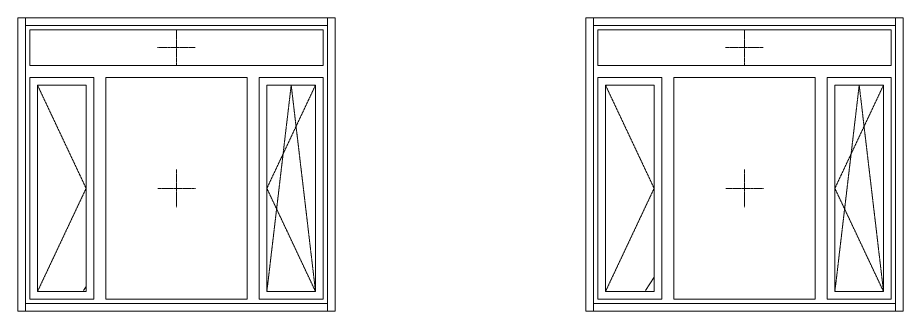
# Model space of a CAD drawing. Header units: millimetres. Extents: x -515342 to 330399, y -224905 to 507333.
# Drawn here: x 99828 to 105433, y 9578 to 11438 of the extents above; entities that cross this region are included whole.
import ezdxf

# ---------------------------------------------------------------- set-up
doc = ezdxf.new("R2010")
doc.units = ezdxf.units.MM
doc.linetypes.add('ASVP_Штриховая_ш2 п1', pattern=[3, 2, -1])
doc.layers.get('0').update_dxf_attribs({"lineweight": 0})
for name, color, linetype, lineweight in [('Витраж', 7, 'Continuous', 0), ('Окна', 7, 'Continuous', 0), ('Окна открывание', 7, 'Continuous', 0)]:
    doc.layers.add(name, color=color, linetype=linetype, lineweight=lineweight)
pattern_1 = [(236.31, (1066.07, 1244.6), (-1777.9963, -3556.002), [641.067, -5769.603]), (236.31, (1101.63, 1137.9), (-1777.9963, -3556.002), [384.64, -6026.03]), (236.31, (888.27, 1137.9), (-1777.9963, -3556.002), [384.64, -6026.03])]

# ---------------------------------------------------------------- blocks, each defined once
blk = doc.blocks.new('Окно_ПВХ_3Створки_1Фрамуга-верх - АР_Окно_ОП_1820_h_х1970_3ст2фр-в-V65-О_АР_Эскиз_Фасад 12-1 копия 1')
at = {"layer": 'Окна'}
h = blk.add_hatch(dxfattribs=at)
h.set_pattern_fill('FP_1', color=256, style=0, pattern_type=2)
h.set_pattern_definition(pattern_1)
h.paths.add_polyline_path([(-78907.3, 7635), (-78907.3, 8943), (-79215.3, 8943), (-79215.3, 7635), (-79107.3, 7635)])
h = blk.add_hatch(dxfattribs=at)
h.set_pattern_fill('FP_1', color=256, style=0, pattern_type=2)
h.set_pattern_definition(pattern_1)
h.paths.add_polyline_path([(-77533.1, 7635), (-77455.3, 7635), (-77455.3, 8943), (-77763.3, 8943), (-77763.3, 7635), (-77758, 7635)])
for p, q in [((-77406.3, 9294), (-79264.3, 9294)), ((-79264.3, 9294), (-79264.3, 9068)), ((-77406.3, 9068), (-77406.3, 9294)), ((-77406.3, 9068), (-79264.3, 9068)), ((-78858.3, 8992), (-79264.3, 8992)), ((-79264.3, 8992), (-79264.3, 7586)), ((-78858.3, 7586), (-78858.3, 8992)), ((-77888.3, 8992), (-78782.3, 8992)), ((-78782.3, 7586), (-78782.3, 8992)), ((-77888.3, 7586), (-77888.3, 8992)), ((-77406.3, 8992), (-77812.3, 8992)), ((-77812.3, 7586), (-77812.3, 8992)), ((-77406.3, 7586), (-77406.3, 8992)), ((-79215.3, 8943), (-79215.3, 7635)), ((-78907.3, 8943), (-79215.3, 8943)), ((-78907.3, 8943), (-78907.3, 7635)), ((-77763.3, 8943), (-77763.3, 7635)), ((-77455.3, 8943), (-77763.3, 8943)), ((-77455.3, 8943), (-77455.3, 7635)), ((-79215.3, 7635), (-78907.3, 7635)), ((-77763.3, 7635), (-77455.3, 7635)), ((-79264.3, 7586), (-78858.3, 7586)), ((-78782.3, 7586), (-77888.3, 7586)), ((-77812.3, 7586), (-77406.3, 7586))]:
    blk.add_line(p, q, dxfattribs=at)
at = {"layer": 'Окна открывание', "linetype": 'ASVP_Штриховая_ш2 п1'}
for p, q in [((-78335.3, 9068), (-78335.3, 9294)), ((-78455.3, 9181), (-78215.3, 9181)), ((-79215.3, 8943), (-78907.3, 8289)), ((-77609.3, 8943), (-77763.3, 7635)), ((-77455.3, 8943), (-77763.3, 8289)), ((-77455.3, 7635), (-77609.3, 8943)), ((-78335.3, 8169), (-78335.3, 8409)), ((-78907.3, 8289), (-79215.3, 7635)), ((-78215.3, 8289), (-78455.3, 8289)), ((-77763.3, 8289), (-77455.3, 7635))]:
    blk.add_line(p, q, dxfattribs=at)
blk = doc.blocks.new('Окно_ПВХ_3Створки_1Фрамуга-верх - АР_Окно_ОП_1820_h_х1970_3ст2фр-в-V66-О_АР_Эскиз_Фасад 12-1 копия 1')
at = {"layer": 'Окна'}
h = blk.add_hatch(dxfattribs=at)
h.set_pattern_fill('FP_1', color=256, style=0, pattern_type=2)
h.set_pattern_definition(pattern_1)
h.paths.add_polyline_path([(-82502.3, 7635), (-82502.3, 8943), (-82810.3, 8943), (-82810.3, 7635), (-82705.4, 7635)])
h = blk.add_hatch(dxfattribs=at)
h.set_pattern_fill('FP_1', color=256, style=0, pattern_type=2)
h.set_pattern_definition(pattern_1)
h.paths.add_polyline_path([(-81050.3, 7635), (-81050.3, 8943), (-81358.3, 8943), (-81358.3, 7635), (-81131.2, 7635)])
for p, q in [((-81001.3, 9294), (-82859.3, 9294)), ((-82859.3, 9294), (-82859.3, 9068)), ((-81001.3, 9068), (-81001.3, 9294)), ((-81001.3, 9068), (-82859.3, 9068)), ((-82453.3, 8992), (-82859.3, 8992)), ((-82859.3, 8992), (-82859.3, 7586)), ((-82453.3, 7586), (-82453.3, 8992)), ((-81483.3, 8992), (-82377.3, 8992)), ((-82377.3, 7586), (-82377.3, 8992)), ((-81483.3, 7586), (-81483.3, 8992)), ((-81001.3, 8992), (-81407.3, 8992)), ((-81407.3, 7586), (-81407.3, 8992)), ((-81001.3, 7586), (-81001.3, 8992)), ((-82810.3, 8943), (-82810.3, 7635)), ((-82502.3, 8943), (-82810.3, 8943)), ((-82502.3, 8943), (-82502.3, 7635)), ((-81358.3, 8943), (-81358.3, 7635)), ((-81050.3, 8943), (-81358.3, 8943)), ((-81050.3, 8943), (-81050.3, 7635)), ((-82810.3, 7635), (-82502.3, 7635)), ((-81358.3, 7635), (-81050.3, 7635)), ((-82859.3, 7586), (-82453.3, 7586)), ((-82377.3, 7586), (-81483.3, 7586)), ((-81407.3, 7586), (-81001.3, 7586))]:
    blk.add_line(p, q, dxfattribs=at)
at = {"layer": 'Окна открывание', "linetype": 'ASVP_Штриховая_ш2 п1'}
for p, q in [((-81930.3, 9068), (-81930.3, 9294)), ((-82050.3, 9181), (-81810.3, 9181)), ((-82810.3, 8943), (-82502.3, 8289)), ((-81204.3, 8943), (-81358.3, 7635)), ((-81050.3, 8943), (-81358.3, 8289)), ((-81050.3, 7635), (-81204.3, 8943)), ((-81930.3, 8169), (-81930.3, 8409)), ((-82502.3, 8289), (-82810.3, 7635)), ((-81810.3, 8289), (-82050.3, 8289)), ((-81358.3, 8289), (-81050.3, 7635))]:
    blk.add_line(p, q, dxfattribs=at)
blk = doc.blocks.new('Прямоугольный импост - АР_Откос_Металлический_50х330 Коричневый Правый-9899920-О_АР_Эскиз_Фасад 12-1 копия 1')
at = {"layer": 'Витраж'}
for p, q in [((-6359.2, 2570), (-6359.2, 2620)), ((-6359.2, 2620), (-4449.2, 2620)), ((-4449.2, 2620), (-4449.2, 2570)), ((-6359.2, 2570), (-4449.2, 2570))]:
    blk.add_line(p, q, dxfattribs=at)
blk = doc.blocks.new('Прямоугольный импост - АР_Откос_Металлический_50х330 Коричневый Левый-9899774-О_АР_Эскиз_Фасад 12-1 копия 1')
at = {"layer": 'Витраж'}
for p, q in [((-6359.2, 760), (-6359.2, 810)), ((-4449.2, 810), (-6359.2, 810)), ((-4449.2, 810), (-4449.2, 760)), ((-4449.2, 760), (-6359.2, 760))]:
    blk.add_line(p, q, dxfattribs=at)
blk = doc.blocks.new('Прямоугольный импост - АР_Откос_Металлический_50х330 Коричневый Правый-9899919-О_АР_Эскиз_Фасад 12-1 копия 1')
at = {"layer": 'Витраж'}
for p, q in [((-4449.2, 2620), (-4399.2, 2620)), ((-4449.2, 2620), (-4449.2, 760)), ((-4399.2, 2620), (-4399.2, 760)), ((-4399.2, 760), (-4449.2, 760))]:
    blk.add_line(p, q, dxfattribs=at)
blk = doc.blocks.new('Прямоугольный импост - АР_Откос_Металлический_50х330 Коричневый Левый-9899773-О_АР_Эскиз_Фасад 12-1 копия 1')
at = {"layer": 'Витраж'}
for p, q in [((-6409.2, 2620), (-6359.2, 2620)), ((-6409.2, 760), (-6409.2, 2620)), ((-6359.2, 760), (-6359.2, 2620)), ((-6359.2, 760), (-6409.2, 760))]:
    blk.add_line(p, q, dxfattribs=at)
blk = doc.blocks.new('Прямоугольный импост - АР_Откос_Металлический_50х330 Белый Правый-9899493-О_АР_Эскиз_Фасад 12-1 копия 1')
at = {"layer": 'Витраж'}
for p, q in [((-9974.1, 2570), (-9974.1, 2620)), ((-9974.1, 2620), (-8064.1, 2620)), ((-8064.1, 2620), (-8064.1, 2570)), ((-9974.1, 2570), (-8064.1, 2570))]:
    blk.add_line(p, q, dxfattribs=at)
blk = doc.blocks.new('Прямоугольный импост - АР_Откос_Металлический_50х330 Белый Левый-9898761-О_АР_Эскиз_Фасад 12-1 копия 1')
at = {"layer": 'Витраж'}
for p, q in [((-9974.1, 760), (-9974.1, 810)), ((-8064.1, 810), (-9974.1, 810)), ((-8064.1, 810), (-8064.1, 760)), ((-8064.1, 760), (-9974.1, 760))]:
    blk.add_line(p, q, dxfattribs=at)
blk = doc.blocks.new('Прямоугольный импост - АР_Откос_Металлический_50х330 Белый Правый-9899492-О_АР_Эскиз_Фасад 12-1 копия 1')
at = {"layer": 'Витраж'}
for p, q in [((-8064.1, 2620), (-8014.1, 2620)), ((-8064.1, 2620), (-8064.1, 760)), ((-8014.1, 2620), (-8014.1, 760)), ((-8014.1, 760), (-8064.1, 760))]:
    blk.add_line(p, q, dxfattribs=at)
blk = doc.blocks.new('Прямоугольный импост - АР_Откос_Металлический_50х330 Белый Левый-V99-О_АР_Эскиз_Фасад 12-1 копия 1')
at = {"layer": 'Витраж'}
for p, q in [((-10024.1, 2620), (-9974.1, 2620)), ((-10024.1, 760), (-10024.1, 2620)), ((-9974.1, 760), (-9974.1, 2620)), ((-9974.1, 760), (-10024.1, 760))]:
    blk.add_line(p, q, dxfattribs=at)
blk = doc.blocks.new('СД_Люблино_Фасады_rvt-1-О_АР_Эскиз_Фасад 12-1 копия 1')
at = {"layer": 'Витраж', "lineweight": 9}
for name, p in [('Прямоугольный импост - АР_Откос_Металлический_50х330 Белый Левый-V99-О_АР_Эскиз_Фасад 12-1 копия 1', (-72911.1, 6750)), ('Прямоугольный импост - АР_Откос_Металлический_50х330 Белый Правый-9899493-О_АР_Эскиз_Фасад 12-1 копия 1', (-72911.1, 6750)), ('Прямоугольный импост - АР_Откос_Металлический_50х330 Белый Правый-9899492-О_АР_Эскиз_Фасад 12-1 копия 1', (-72911.1, 6750)), ('Прямоугольный импост - АР_Откос_Металлический_50х330 Коричневый Левый-9899773-О_АР_Эскиз_Фасад 12-1 копия 1', (-72931.1, 6750)), ('Прямоугольный импост - АР_Откос_Металлический_50х330 Коричневый Правый-9899920-О_АР_Эскиз_Фасад 12-1 копия 1', (-72931.1, 6750)), ('Прямоугольный импост - АР_Откос_Металлический_50х330 Коричневый Правый-9899919-О_АР_Эскиз_Фасад 12-1 копия 1', (-72931.1, 6750)), ('Прямоугольный импост - АР_Откос_Металлический_50х330 Белый Левый-9898761-О_АР_Эскиз_Фасад 12-1 копия 1', (-72911.1, 6750)), ('Прямоугольный импост - АР_Откос_Металлический_50х330 Коричневый Левый-9899774-О_АР_Эскиз_Фасад 12-1 копия 1', (-72931.1, 6750))]:
    blk.add_blockref(name, p, dxfattribs=at)
at = {"layer": 'Окна', "lineweight": 9}
for name in ['Окно_ПВХ_3Створки_1Фрамуга-верх - АР_Окно_ОП_1820_h_х1970_3ст2фр-в-V66-О_АР_Эскиз_Фасад 12-1 копия 1', 'Окно_ПВХ_3Створки_1Фрамуга-верх - АР_Окно_ОП_1820_h_х1970_3ст2фр-в-V65-О_АР_Эскиз_Фасад 12-1 копия 1']:
    blk.add_blockref(name, (0, 0), dxfattribs=at)

msp = doc.modelspace()

# ---------------------------------------------------------------- block references
msp.add_blockref('СД_Люблино_Фасады_rvt-1-О_АР_Эскиз_Фасад 12-1 копия 1', (182763.6864, 2067.7355))

doc.saveas('drawing.dxf')
